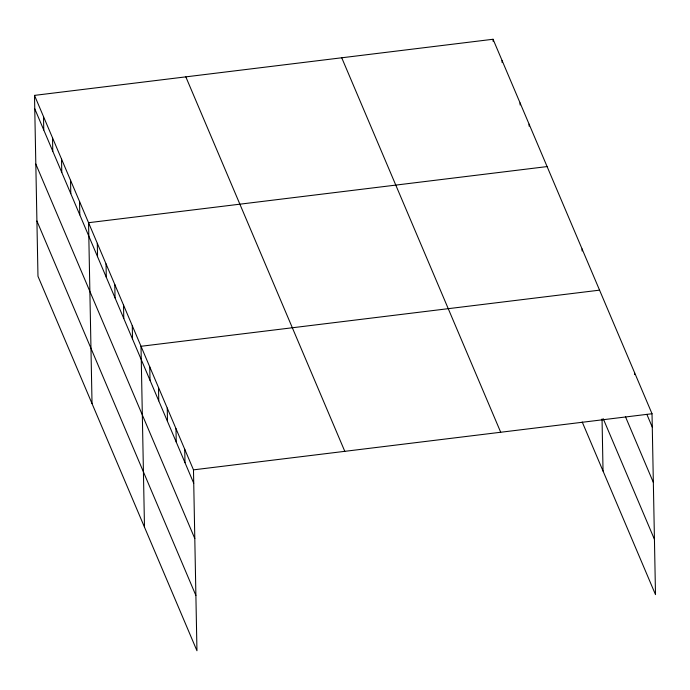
<?xml version="1.0" encoding="UTF-8"?>
<svg xmlns="http://www.w3.org/2000/svg" width="690" height="690" viewBox="0 0 690 690"><rect width="100%" height="100%" fill="white"/><g stroke="black" fill="none" stroke-linecap="round" stroke-linejoin="round"><path stroke-width="1.03" d="M34.5 95.384L193.476 469.856L196.952 650.739L37.976 276.267L34.5 95.384L493.048 39.261L652.024 413.733L655.5 594.616L582.222 422.004M547.101 166.583L88.553 222.706L92.029 403.59M599.567 290.154L141.01 346.285L144.486 527.169M193.476 469.856L652.024 413.733M646.875 414.38L652.283 427.136M625.451 416.691L653.344 482.405M603.224 418.709L654.439 539.347M341.731 57.779L500.707 432.251M185.826 76.866L344.802 451.338M34.759 108.787L193.735 483.259M35.82 164.056L194.796 538.528M36.915 220.998L195.891 595.47M634.541 372.54L634.576 374.601M602.042 418.959L603.034 471.037M582.075 248.961L582.119 251.022M529.083 124.14L529.127 126.201M520.079 102.922L520.113 104.984M502.061 60.479L502.096 62.54M493.048 39.261L493.091 41.322M184.73 449.259L184.989 462.662M175.984 428.663L176.243 442.066M167.247 408.066L167.498 421.469M158.502 387.47L158.76 400.873M149.756 366.873L150.015 380.276M132.273 325.689L132.523 339.083M123.527 305.092L123.786 318.487M114.782 284.496L115.04 297.89M106.036 263.899L106.294 277.294M97.299 243.303L97.549 256.697M79.54 201.489L79.799 214.883M70.535 180.263L70.794 193.666M61.522 159.045L61.781 172.448M52.518 137.828L52.776 151.222M43.505 116.601L43.763 130.005"/></g></svg>
